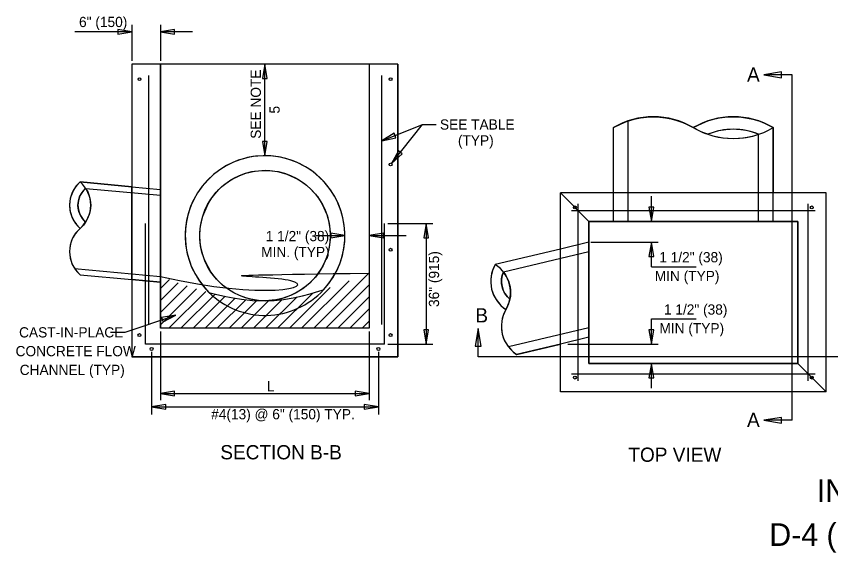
# Model space of a CAD drawing. Extents: x 1.1 to 17.1, y 0.2 to 10.3.
# Drawn here: x 1.09 to 8.25, y 0.55 to 5.27 of the extents above; entities that cross this region are included whole.
import ezdxf

# ---------------------------------------------------------------- set-up
doc = ezdxf.new("R2010")
doc.units = 0
for name, color, linetype in [('SD_P_Dimension Lines', 7, 'Continuous'), ('SD_P_Dimension Text', 7, 'Continuous'), ('SD_P_Frame', 7, 'Continuous'), ('SD_P_Hatching', 7, 'Continuous'), ('SD_P_Prop Hidden Lines', 7, 'Continuous'), ('SD_P_Prop Object Lines', 7, 'Continuous'), ('SD_P_Rebar', 7, 'Continuous'), ('SD_P_Shading', 7, 'Continuous'), ('SD_P_Subtitles', 7, 'Continuous'), ('SD_X_Exist Hidden Lines', 7, 'Continuous')]:
    doc.layers.add(name, color=color, linetype=linetype)

msp = doc.modelspace()

# ---------------------------------------------------------------- linework, layer by layer
at = {"layer": 'SD_P_Dimension Lines'}
for p, q in [((2.106, 5.1327), (1.981, 5.1537)), ((1.981, 5.1537), (1.981, 5.1117)), ((2.106, 5.1927), (2.106, 4.8767)), ((2.356, 5.1927), (2.356, 4.8767)), ((2.481, 5.1537), (2.356, 5.1327)), ((2.481, 5.1117), (2.481, 5.1537)), ((2.106, 5.1327), (1.603, 5.1327)), ((1.981, 5.1117), (2.106, 5.1327)), ((2.639, 5.1327), (2.356, 5.1327)), ((2.356, 5.1327), (2.481, 5.1117)), ((3.2728, 4.8467), (3.2518, 4.7217)), ((3.2728, 4.0427), (3.2728, 4.8467)), ((3.2938, 4.7217), (3.2728, 4.8467)), ((3.2518, 4.7217), (3.2938, 4.7217)), ((4.3, 4.1747), (4.6588, 4.3179)), ((4.387, 3.9747), (4.6588, 4.3179)), ((4.6588, 4.3179), (4.7803, 4.3179)), ((4.4084, 4.2404), (4.3, 4.1747)), ((4.4239, 4.2013), (4.4084, 4.2404)), ((3.2518, 4.1677), (3.2728, 4.0427)), ((3.2938, 4.1677), (3.2518, 4.1677)), ((3.2728, 4.0427), (3.2938, 4.1677)), ((4.3, 4.1747), (4.4239, 4.2013)), ((4.4484, 4.0856), (4.387, 3.9747)), ((4.4813, 4.0594), (4.4484, 4.0856)), ((4.387, 3.9747), (4.4813, 4.0594)), ((6.6697, 3.4655), (6.6697, 3.6868)), ((6.6487, 3.5905), (6.6697, 3.4655)), ((6.6907, 3.5905), (6.6487, 3.5905)), ((6.6697, 3.4655), (6.6907, 3.5905)), ((4.354, 3.446), (4.751, 3.446)), ((4.691, 3.446), (4.67, 3.321)), ((4.691, 3.446), (4.691, 2.3867)), ((4.712, 3.321), (4.691, 3.446)), ((3.722, 3.341), (3.9771, 3.341)), ((3.9771, 3.341), (3.8521, 3.362)), ((3.8521, 3.362), (3.8521, 3.32)), ((3.8521, 3.32), (3.9771, 3.341)), ((4.316, 3.362), (4.191, 3.341)), ((4.191, 3.341), (4.516, 3.341)), ((4.191, 3.341), (4.316, 3.32)), ((4.316, 3.32), (4.316, 3.362)), ((4.67, 3.321), (4.712, 3.321)), ((6.1364, 3.2819), (6.7297, 3.2819)), ((6.6697, 3.2819), (6.6487, 3.1569)), ((6.6697, 3.0664), (6.6697, 3.2819)), ((6.6907, 3.1569), (6.6697, 3.2819)), ((6.6487, 3.1569), (6.6907, 3.1569)), ((6.6697, 3.0664), (7.0623, 3.0664)), ((2.0465, 2.492), (2.49, 2.6417)), ((2.49, 2.6417), (2.365, 2.6207)), ((2.365, 2.6207), (2.379, 2.5817)), ((2.379, 2.5817), (2.49, 2.6417)), ((6.6697, 2.387), (6.6697, 2.6083)), ((6.6697, 2.6083), (7.0623, 2.6083)), ((4.67, 2.5117), (4.691, 2.3867)), ((4.712, 2.5117), (4.67, 2.5117)), ((4.691, 2.3867), (4.712, 2.5117)), ((6.6487, 2.512), (6.6697, 2.387)), ((6.6907, 2.512), (6.6487, 2.512)), ((6.6697, 2.387), (6.6907, 2.512)), ((1.917, 2.492), (2.0465, 2.492)), ((2.356, 2.4978), (2.356, 1.8937)), ((4.191, 2.4978), (4.191, 1.8937)), ((4.354, 2.3867), (4.751, 2.3867)), ((5.9372, 2.387), (6.7297, 2.387)), ((2.278, 2.3195), (2.278, 1.7667)), ((4.272, 2.3195), (4.272, 1.7667)), ((6.6697, 2.2156), (6.6487, 2.0906)), ((6.6697, 2.0001), (6.6697, 2.2156)), ((6.6907, 2.0906), (6.6697, 2.2156)), ((6.6487, 2.0906), (6.6907, 2.0906)), ((2.481, 1.9727), (2.356, 1.9517)), ((2.356, 1.9517), (4.191, 1.9517)), ((2.356, 1.9517), (2.481, 1.9307)), ((2.481, 1.9307), (2.481, 1.9727)), ((4.191, 1.9517), (4.066, 1.9727)), ((4.066, 1.9727), (4.066, 1.9307)), ((4.066, 1.9307), (4.191, 1.9517)), ((2.403, 1.8557), (2.278, 1.8347)), ((2.278, 1.8347), (4.272, 1.8347)), ((2.278, 1.8347), (2.403, 1.8137)), ((2.403, 1.8137), (2.403, 1.8557)), ((4.272, 1.8347), (4.147, 1.8557)), ((4.147, 1.8557), (4.147, 1.8137)), ((4.147, 1.8137), (4.272, 1.8347))]:
    msp.add_line(p, q, dxfattribs=at)
at = {"layer": 'SD_P_Hatching'}
for p, q in [((3.7031, 2.5257), (4.1877, 3.0104)), ((2.356, 2.8757), (2.4343, 2.954)), ((3.597, 2.5257), (4.0155, 2.9442)), ((2.356, 2.7696), (2.5129, 2.9265)), ((2.356, 2.6635), (2.5921, 2.8997)), ((2.356, 2.5575), (2.6723, 2.8738)), ((3.4909, 2.5257), (3.8489, 2.8837)), ((3.8091, 2.5257), (4.191, 2.9075)), ((2.4303, 2.5257), (2.7539, 2.8493)), ((2.5364, 2.5257), (2.8373, 2.8267)), ((2.6424, 2.5257), (2.9231, 2.8064)), ((3.2788, 2.5257), (3.5535, 2.8004)), ((3.3849, 2.5257), (3.6944, 2.8353)), ((3.9152, 2.5257), (4.191, 2.8015)), ((2.7485, 2.5257), (3.0121, 2.7893)), ((2.8545, 2.5257), (3.1051, 2.7763)), ((2.9606, 2.5257), (3.2036, 2.7687)), ((3.0667, 2.5257), (3.3096, 2.7686)), ((3.1727, 2.5257), (3.4256, 2.7786)), ((4.0213, 2.5257), (4.191, 2.6954)), ((4.1273, 2.5257), (4.191, 2.5893))]:
    msp.add_line(p, q, dxfattribs=at)
at = {"layer": 'SD_P_Prop Hidden Lines'}
for p, q in [((2.106, 3.7696), (2.356, 3.7464)), ((2.252, 3.756), (2.252, 2.94)), ((6.3366, 3.4655), (6.3366, 3.7155)), ((7.74, 3.4655), (7.74, 3.7155)), ((2.226, 2.9424), (2.226, 3.446)), ((6.1208, 3.2819), (5.8708, 3.2225)), ((2.106, 2.9536), (2.356, 2.9304)), ((6.1208, 2.4465), (5.8708, 2.387))]:
    msp.add_line(p, q, dxfattribs=at)
at = {"layer": 'SD_P_Prop Object Lines'}
for p, q in [((4.441, 4.8467), (2.106, 4.8467)), ((2.106, 4.8467), (2.106, 2.9223)), ((2.356, 4.8467), (2.356, 2.5257)), ((4.191, 4.8467), (4.191, 2.5257)), ((4.441, 4.8467), (4.441, 2.2757)), ((6.3366, 3.7155), (6.3366, 4.2901)), ((7.74, 3.7155), (7.74, 4.2901)), ((1.6504, 3.8118), (2.106, 3.7696)), ((2.356, 3.7133), (2.356, 2.9008)), ((8.2058, 3.7155), (5.8708, 3.7155)), ((5.8708, 1.9666), (5.8708, 3.7155)), ((8.2058, 1.9666), (8.2058, 3.7155)), ((2.356, 3.6324), (2.356, 2.9817)), ((7.9558, 3.4655), (6.1208, 3.4655)), ((6.1208, 2.2156), (6.1208, 3.4655)), ((7.9558, 2.2156), (7.9558, 3.4655)), ((5.8708, 3.2225), (5.2976, 3.0862)), ((5.377, 3.1051), (5.377, 3.1051)), ((1.6504, 2.9958), (2.106, 2.9536)), ((2.356, 2.9817), (2.356, 2.9817)), ((2.106, 2.9223), (2.106, 2.2757)), ((4.191, 2.5257), (2.356, 2.5257)), ((5.8708, 2.387), (5.4856, 2.2955)), ((5.4856, 2.2955), (5.4856, 2.2955)), ((4.441, 2.2757), (2.106, 2.2757)), ((7.9558, 2.2156), (6.1208, 2.2156)), ((8.2058, 1.9666), (5.8708, 1.9666))]:
    msp.add_line(p, q, dxfattribs=at)
msp.add_circle((3.2752, 3.341), 0.5733, dxfattribs=at)
for centre, radius, start, end in [((6.6876, 3.6943), 0.6911, 59.50031, 120.4997), ((7.3895, 3.6929), 0.6925, 59.53151, 120.4685), ((7.3895, 4.8865), 0.6924, 239.52739, 300.47261), ((7.3895, 3.6929), 0.5822, 67.52443, 112.47557), ((3.2752, 3.341), 0.7017, 317.19364, 225.42005), ((1.8272, 3.6078), 0.27, 130.91921, 229.08079), ((1.4736, 3.6078), 0.27, 310.91921, 49.08079), ((1.8272, 3.6078), 0.1957, 130.91921, 229.08079), ((1.8272, 3.1998), 0.27, 130.91921, 229.08079), ((5.5528, 2.9384), 0.2946, 149.76746, 236.9731), ((5.1376, 2.8397), 0.2946, 329.76746, 56.9731), ((5.5528, 2.9384), 0.1999, 155.80587, 230.93469), ((5.6467, 2.543), 0.2946, 149.76746, 236.9731)]:
    msp.add_arc(centre, radius, start, end, dxfattribs=at)
msp.add_open_spline([(2.356, 2.9817), (3.2814, 2.7678), (4.187, 3.011), (2.356, 2.9817), (4.187, 3.011)], degree=3, dxfattribs=at)
at = {"layer": 'SD_P_Rebar'}
for p, q in [((2.252, 4.7467), (2.252, 3.756)), ((4.298, 4.7467), (4.298, 2.5587)), ((6.0278, 2.0626), (6.0278, 3.6185)), ((8.0488, 2.0626), (8.0488, 3.6185)), ((8.1088, 3.5585), (5.9678, 3.5585)), ((4.324, 2.3867), (4.324, 3.446)), ((2.226, 2.3867), (2.226, 2.9424)), ((2.252, 2.94), (2.252, 2.5587)), ((4.324, 2.3867), (2.226, 2.3867)), ((8.1088, 2.1226), (5.9678, 2.1226))]:
    msp.add_line(p, q, dxfattribs=at)
for centre in [(2.172, 4.7157), (4.378, 4.7157), (4.378, 3.9657), (5.9978, 3.5885), (8.0788, 3.5885), (4.378, 3.2157), (2.1719, 2.4658), (4.378, 2.4658), (2.2781, 2.344), (4.2718, 2.344), (5.9978, 2.0926), (8.0788, 2.0926)]:
    msp.add_circle(centre, 0.013, dxfattribs=at)
at = {"layer": 'SD_P_Shading'}
for points in [[(2.356, 4.8467), (2.106, 4.8467), (2.106, 2.9536), (2.356, 2.9304)], [(4.441, 4.8467), (4.191, 4.8467), (4.191, 2.5257), (2.356, 2.5257), (2.356, 2.9304), (2.106, 2.9536), (2.106, 2.2757), (4.441, 2.2757)], [(6.3366, 3.7155), (6.3366, 4.2901), (6.4037, 4.3243), (6.4513, 4.3437), (6.4893, 4.3563), (6.5292, 4.3669), (6.5728, 4.3757), (6.628, 4.3828), (6.6876, 4.3853), (6.7436, 4.3831), (6.7941, 4.3771), (6.8435, 4.3675), (6.8942, 4.3537), (6.945, 4.3356), (6.9793, 4.3208), (7.0384, 4.2897), (7.0636, 4.2756), (7.0869, 4.2637), (7.1094, 4.2533), (7.1356, 4.2423), (7.1669, 4.2308), (7.2111, 4.2175), (7.2573, 4.2068), (7.2993, 4.2), (7.3395, 4.1959), (7.3895, 4.1941), (7.4454, 4.1963), (7.5034, 4.2035), (7.5607, 4.2156), (7.6121, 4.2308), (7.5808, 4.2427), (7.5416, 4.2548), (7.4997, 4.2645), (7.4553, 4.2713), (7.4226, 4.2741), (7.3895, 4.275), (7.3438, 4.2733), (7.3027, 4.2685), (7.2586, 4.2601), (7.2205, 4.25), (7.1669, 4.2308), (7.132, 4.2437), (7.1024, 4.2565), (7.0669, 4.2738), (7.0384, 4.2897), (7.0743, 4.3095), (7.1187, 4.3302), (7.1662, 4.3484), (7.2166, 4.3634), (7.2681, 4.3746), (7.3148, 4.3813), (7.3592, 4.3847), (7.3895, 4.3853), (7.444, 4.3832), (7.4981, 4.3768), (7.5625, 4.3634), (7.6215, 4.3453), (7.6642, 4.3285), (7.7001, 4.3118), (7.7406, 4.2897), (7.74, 3.7155)], [(3.2592, 4.0425), (3.1686, 4.0345), (3.1223, 4.0258), (3.0857, 4.0166), (3.0403, 4.0022), (2.9855, 3.98), (2.934, 3.9541), (2.8855, 3.9245), (2.8229, 3.8774), (2.7742, 3.8322), (2.7197, 3.7697), (2.6822, 3.7161), (2.6487, 3.6569), (2.6362, 3.6309), (2.614, 3.5757), (2.5996, 3.5302), (2.5864, 3.4747), (2.5768, 3.4088), (2.5738, 3.3584), (2.5751, 3.2947), (2.5823, 3.2308), (2.5921, 3.1807), (2.6102, 3.1174), (2.6303, 3.0645), (2.6635, 2.9974), (2.6979, 2.9422), (2.7455, 2.8808), (2.7827, 2.8412), (2.8387, 2.8264), (2.9312, 2.8047), (2.9941, 2.7924), (3.0692, 2.7807), (3.1663, 2.7708), (3.2752, 2.7677), (3.2178, 2.7706), (3.1492, 2.7817), (3.1068, 2.793), (3.0498, 2.8139), (3.0001, 2.838), (2.9443, 2.8729), (2.9016, 2.9061), (2.8499, 2.9565), (2.7985, 3.0226), (2.751, 3.109), (2.7402, 3.1349), (2.7205, 3.1962), (2.7089, 3.252), (2.7027, 3.3118), (2.7025, 3.3675), (2.7077, 3.4222), (2.7274, 3.5101), (2.7744, 3.62), (2.8078, 3.6729), (2.847, 3.7222), (2.8964, 3.7714), (2.9759, 3.83), (3.048, 3.8673), (3.1068, 3.889), (3.1816, 3.9066), (3.249, 3.9137), (3.3185, 3.9127), (3.3853, 3.9037), (3.4653, 3.8819), (3.5645, 3.836), (3.6224, 3.7973), (3.6752, 3.7517), (3.7351, 3.6834), (3.7783, 3.616), (3.8174, 3.5273), (3.838, 3.4505), (3.8477, 3.3719), (3.8476, 3.308), (3.839, 3.2368), (3.8173, 3.1543), (3.7819, 3.0727), (3.7206, 2.9799), (3.6706, 2.9258), (3.6065, 2.8731), (3.5084, 2.8172), (3.4269, 2.7881), (3.3706, 2.7757), (3.2752, 2.7677), (3.3542, 2.7713), (3.4369, 2.7801), (3.5237, 2.7944), (3.6045, 2.8118), (3.6716, 2.829), (3.7572, 2.8538), (3.79, 2.8642), (3.8194, 2.898), (3.8705, 2.9695), (3.9007, 3.0229), (3.931, 3.0915), (3.9502, 3.1494), (3.9673, 3.225), (3.975, 3.2893), (3.9767, 3.3595), (3.9736, 3.4094), (3.9593, 3.4971), (3.944, 3.5534), (3.9087, 3.6427), (3.8826, 3.6924), (3.8474, 3.7472), (3.7938, 3.8136), (3.7198, 3.8839), (3.6839, 3.9114), (3.6299, 3.9464), (3.5531, 3.9853), (3.475, 4.0136), (3.4099, 4.0296), (3.3442, 4.0393), (3.3055, 4.042)], [(2.106, 3.7696), (1.6504, 3.8118), (1.6167, 3.7767), (1.5924, 3.7411), (1.568, 3.6831), (1.5605, 3.6494), (1.5573, 3.6078), (1.5607, 3.5647), (1.5738, 3.5149), (1.594, 3.4718), (1.6173, 3.4381), (1.6504, 3.4038), (1.6783, 3.4318), (1.699, 3.4599), (1.6713, 3.4895), (1.6524, 3.5199), (1.6396, 3.5523), (1.6332, 3.5819), (1.6315, 3.6078), (1.6349, 3.6438), (1.6454, 3.6802), (1.6612, 3.7113), (1.6764, 3.7325), (1.699, 3.7557), (1.7169, 3.7247), (1.7302, 3.6915), (1.7397, 3.6535), (1.7435, 3.6078), (1.7423, 3.5817), (1.7391, 3.5592), (1.731, 3.5266), (1.7165, 3.4901), (1.699, 3.4599), (1.6789, 3.4327), (1.6504, 3.4038), (1.624, 3.3776), (1.6071, 3.356), (1.5897, 3.3281), (1.5729, 3.2903), (1.5621, 3.2506), (1.5589, 3.2293), (1.5573, 3.1998), (1.5592, 3.1676), (1.5644, 3.1381), (1.5761, 3.1008), (1.5967, 3.0594), (1.6224, 3.0239), (1.6504, 2.9958), (2.106, 2.9536)], [(5.8708, 3.7155), (6.1208, 3.4655), (6.1208, 2.2156), (7.9558, 2.2156), (8.2058, 1.9666), (5.8708, 1.9666)], [(5.8708, 3.7155), (6.1208, 3.4655), (7.9558, 3.4655), (7.9558, 2.2156), (8.2058, 1.9666), (8.2058, 3.7155)], [(5.8708, 3.2225), (5.2976, 3.0862), (5.2828, 3.0563), (5.2743, 3.0347), (5.2666, 3.0087), (5.2616, 2.9835), (5.2587, 2.9561), (5.2585, 2.9245), (5.2608, 2.8985), (5.2661, 2.8702), (5.2729, 2.8462), (5.2857, 2.814), (5.3047, 2.7794), (5.3252, 2.7511), (5.348, 2.7265), (5.3708, 2.7066), (5.3922, 2.6913), (5.4015, 2.7086), (5.4126, 2.734), (5.4202, 2.7563), (5.4268, 2.7831), (5.4067, 2.8019), (5.391, 2.8209), (5.3767, 2.8437), (5.366, 2.8671), (5.3617, 2.8796), (5.3583, 2.8921), (5.3541, 2.9159), (5.3529, 2.9415), (5.354, 2.9602), (5.3571, 2.9792), (5.3623, 2.9992), (5.3704, 3.0203), (5.3824, 3.0036), (5.3903, 2.9912), (5.401, 2.9717), (5.4088, 2.955), (5.4166, 2.9344), (5.4243, 2.9078), (5.4278, 2.8906), (5.4316, 2.8595), (5.4322, 2.8338), (5.4307, 2.8093), (5.4268, 2.7831), (5.4212, 2.7602), (5.4125, 2.7337), (5.4026, 2.711), (5.3922, 2.6913), (5.3811, 2.6705), (5.3719, 2.6492), (5.3609, 2.6145), (5.356, 2.5908), (5.3522, 2.5515), (5.3533, 2.5163), (5.3601, 2.4748), (5.3686, 2.4457), (5.3807, 2.4163), (5.3956, 2.3888), (5.4117, 2.3653), (5.4336, 2.3396), (5.4544, 2.3198), (5.4862, 2.2959), (5.8708, 2.387)]]:
    msp.add_lwpolyline(points, close=True, dxfattribs=at)
at = {"layer": 'SD_P_Subtitles'}
for p, q in [((7.8129, 4.7795), (7.6569, 4.7535)), ((7.9069, 4.7535), (7.6569, 4.7535)), ((7.6569, 4.7535), (7.8129, 4.7275)), ((7.8129, 4.7275), (7.8129, 4.7795)), ((7.9069, 1.7166), (7.9069, 4.7535)), ((5.1482, 2.5234), (5.1222, 2.3674)), ((5.1482, 2.2734), (5.1482, 2.5234)), ((5.1742, 2.3674), (5.1482, 2.5234)), ((5.1222, 2.3674), (5.1742, 2.3674)), ((8.4558, 2.2734), (5.1482, 2.2734)), ((7.8129, 1.7426), (7.6569, 1.7166)), ((7.8129, 1.6906), (7.8129, 1.7426)), ((7.9069, 1.7166), (7.6569, 1.7166)), ((7.6569, 1.7166), (7.8129, 1.6906))]:
    msp.add_line(p, q, dxfattribs=at)
at = {"layer": 'SD_X_Exist Hidden Lines'}
for p, q in [((6.465, 3.4655), (6.465, 4.3488)), ((7.6125, 3.4655), (7.6125, 4.2306)), ((1.6993, 3.7559), (2.356, 3.695)), ((6.1208, 3.1987), (5.3704, 3.0204)), ((1.6023, 3.0516), (2.356, 2.9817)), ((6.1208, 2.5304), (5.414, 2.3624))]:
    msp.add_line(p, q, dxfattribs=at)
msp.add_arc((3.2752, 3.341), 0.7017, 225.42005, 317.19364, dxfattribs=at)

# ---------------------------------------------------------------- texts
at = {"layer": 'SD_P_Dimension Text'}
for s, p in [('6" (150)', (1.641, 5.1737)), ('SEE TABLE', (4.8122, 4.2723)), ('(TYP)', (4.9701, 4.1323)), ('1 1/2" (38)', (3.2814, 3.2914)), ('MIN. (TYP)', (3.2412, 3.1514)), ('1 1/2" (38)', (6.7389, 3.1055)), ('MIN (TYP)', (6.6995, 2.9405)), ('1 1/2" (38)', (6.7801, 2.646)), ('CAST-IN-PLACE', (1.114, 2.4451)), ('MIN (TYP)', (6.7407, 2.481)), ('CONCRETE FLOW', (1.0834, 2.2801)), ('CHANNEL (TYP)', (1.1198, 2.1151)), ('L', (3.292, 1.9717)), ('#4(13) @ 6" (150) TYP.', (2.802, 1.7257))]:
    msp.add_text(s, height=0.09, dxfattribs=at).set_placement(p)
for s, p in [('SEE NOTE', (3.2389, 4.1918)), ('5', (3.4039, 4.4135)), ('36" (915)', (4.8046, 2.7128))]:
    msp.add_text(s, height=0.09, rotation=90, dxfattribs=at).set_placement(p)
at = {"layer": 'SD_P_Frame'}
for s, p in [('INLET BOX DETAILS', (8.1231, 0.9984)), ('D-4 (2009) ', (7.706, 0.6127))]:
    msp.add_text(s, height=0.198996, dxfattribs=at).set_placement(p)
at = {"layer": 'SD_P_Subtitles'}
for s, height, p in [('A', 0.125, (7.5103, 4.6935)), ('B', 0.125, (5.1233, 2.5774)), ('A', 0.125, (7.5103, 1.6586)), ('SECTION B-B', 0.124998, (2.8821, 1.3737)), ('TOP VIEW', 0.125, (6.4675, 1.3519))]:
    msp.add_text(s, height=height, dxfattribs=at).set_placement(p)

doc.saveas('drawing.dxf')
